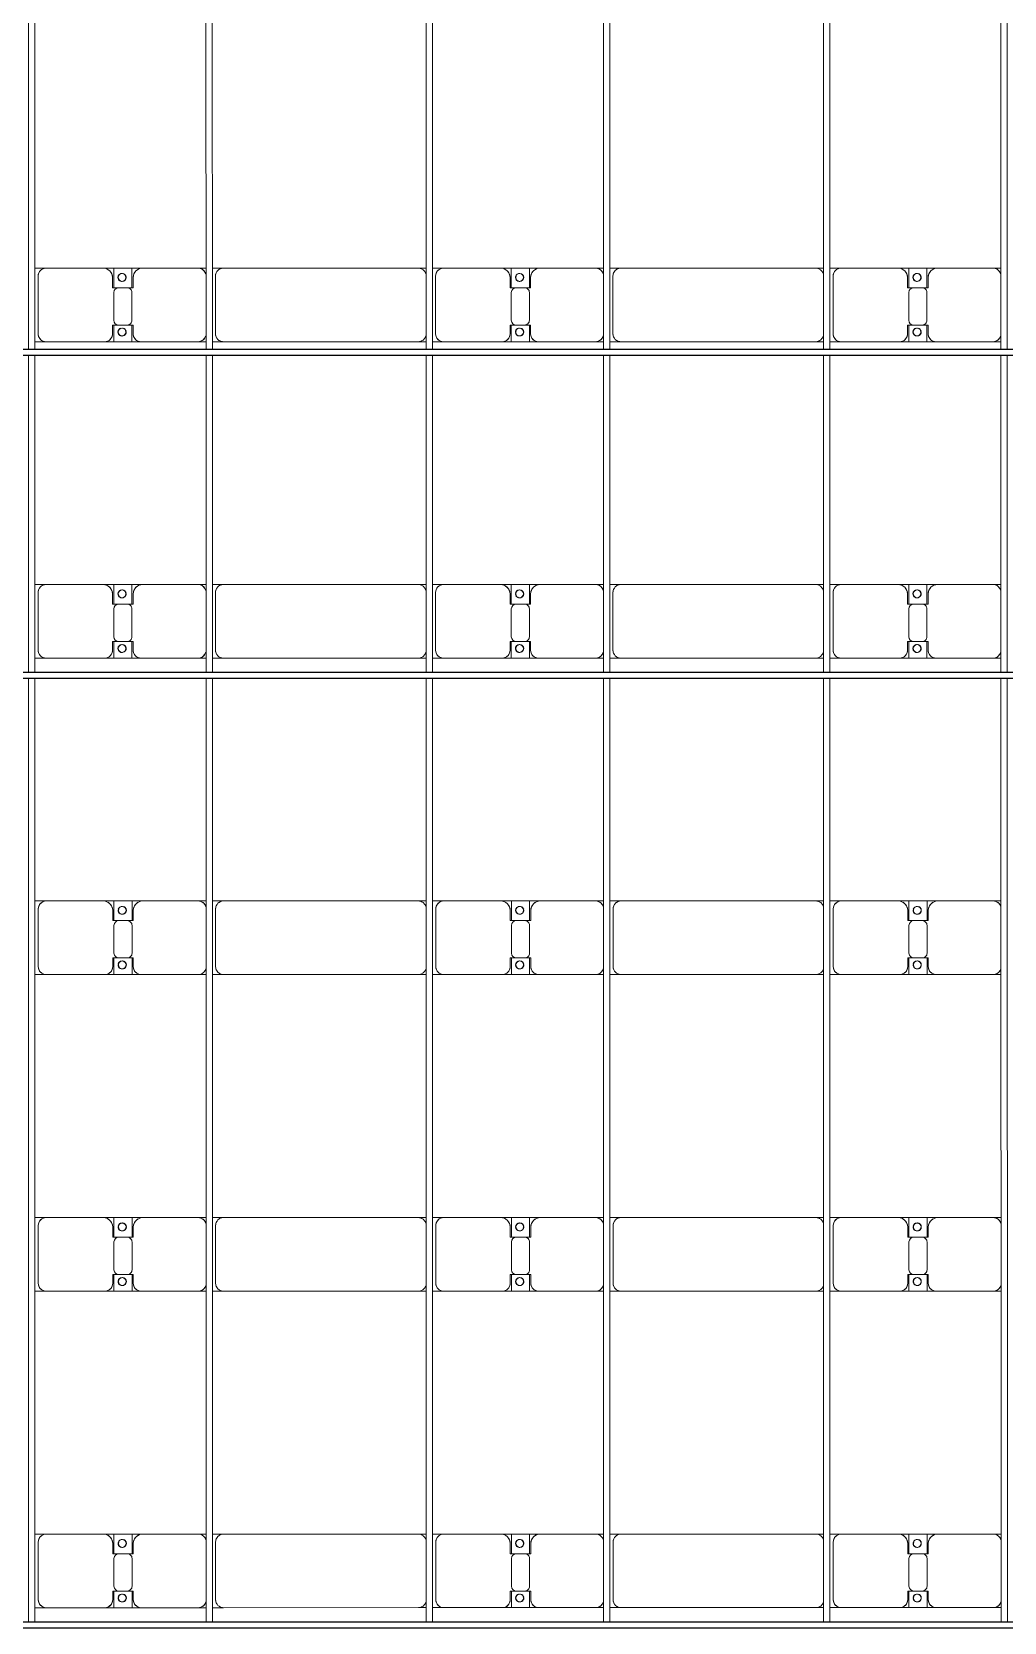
# Model space of a CAD drawing. Header units: millimetres. Extents: x -248177 to 167033, y 156986 to 268923.
# Drawn here: x -177513 to -171373, y 202419 to 212465 of the extents above; entities that cross this region are included whole.
import ezdxf

# ---------------------------------------------------------------- set-up
doc = ezdxf.new("R2010")
doc.units = ezdxf.units.MM
for name, color, linetype, lineweight in [('A-DETL-MBND', 5, 'Continuous', 9), ('A-GENM', 13, 'Continuous', 9), ('S-BEAM', 12, 'Continuous', 9)]:
    doc.layers.add(name, color=color, linetype=linetype, lineweight=lineweight)

# ---------------------------------------------------------------- blocks, each defined once
blk = doc.blocks.new('Dai phao do pin - DẢI PHAO ĐỠ PIN-V21-BỐ TRÍ KHUNG KẾT CẤU BÈ PIN 02')
at = {"layer": 'A-DETL-MBND', "color": 8}
for p, q in [((60940, 242), (61010, 242)), ((60940, 242), (61010, 242)), ((61370, 242), (61010, 242)), ((61370, 242), (61552, 242)), ((61552, 242), (61370, 242)), ((61438, 242), (61620, 242)), ((61438, 116), (61438, 242)), ((61620, 242), (61438, 242)), ((61552, 242), (61552, 116)), ((61970, 242), (61620, 242)), ((61970, 242), (62020, 242)), ((61970, 242), (62020, 242)), ((62060, 242), (62130, 242)), ((62060, 242), (62130, 242)), ((63360, 242), (62130, 242)), ((63360, 242), (63410, 242)), ((63360, 242), (63410, 242)), ((63450, 242), (63520, 242)), ((63450, 242), (63520, 242)), ((63880, 242), (63520, 242)), ((63880, 242), (64062, 242)), ((64062, 242), (63880, 242)), ((63948, 242), (64130, 242)), ((63948, 116), (63948, 242)), ((64130, 242), (63948, 242)), ((64062, 242), (64062, 116)), ((64480, 242), (64130, 242)), ((64480, 242), (64530, 242)), ((64480, 242), (64530, 242)), ((64570, 242), (64640, 242)), ((64570, 242), (64640, 242)), ((65870, 242), (64640, 242)), ((65870, 242), (65920, 242)), ((65870, 242), (65920, 242)), ((65960, 242), (66027, 242)), ((65960, 242), (66027, 242)), ((66390, 242), (66030, 242)), ((66390, 242), (66572, 242)), ((66572, 242), (66390, 242)), ((66458, 242), (66640, 242)), ((66458, 116), (66458, 242)), ((66640, 242), (66458, 242)), ((66572, 242), (66572, 116)), ((66990, 242), (66640, 242)), ((66990, 242), (67040, 242)), ((66990, 242), (67040, 242)), ((60960, 192), (60960, -173)), ((61430, 118), (61430, 182)), ((61522, 118), (61430, 118)), ((61560, 118), (61468, 118)), ((61560, 182), (61560, 118)), ((62080, 192), (62080, -173)), ((63470, 192), (63470, -173)), ((63940, 118), (63940, 182)), ((64032, 118), (63940, 118)), ((64070, 118), (63978, 118)), ((64070, 182), (64070, 118)), ((64590, 192), (64590, -173)), ((65980, 192), (65980, -173)), ((66450, 118), (66450, 182)), ((66542, 118), (66450, 118)), ((66580, 118), (66488, 118)), ((66580, 182), (66580, 118)), ((61438, 88), (61438, -88)), ((61552, -88), (61552, 88)), ((63948, 88), (63948, -88)), ((64062, -88), (64062, 88)), ((66458, 88), (66458, -88)), ((66572, -88), (66572, 88)), ((61430, -173), (61430, -118)), ((61430, -118), (61522, -118)), ((61438, -223), (61438, -116)), ((61468, -118), (61560, -118)), ((61552, -116), (61552, -223)), ((61560, -118), (61560, -173)), ((63940, -173), (63940, -118)), ((63940, -118), (64032, -118)), ((63948, -223), (63948, -116)), ((63978, -118), (64070, -118)), ((64062, -116), (64062, -223)), ((64070, -118), (64070, -173)), ((66450, -173), (66450, -118)), ((66450, -118), (66542, -118)), ((66458, -223), (66458, -116)), ((66488, -118), (66580, -118)), ((66572, -116), (66572, -223)), ((66580, -118), (66580, -173)), ((61010, -223), (60940, -223)), ((61010, -223), (60940, -223)), ((61010, -223), (61380, -223)), ((61552, -223), (61380, -223)), ((61380, -223), (61552, -223)), ((61610, -223), (61438, -223)), ((61438, -223), (61610, -223)), ((61610, -223), (61970, -223)), ((62020, -223), (61970, -223)), ((62020, -223), (61970, -223)), ((62130, -223), (62060, -223)), ((62130, -223), (62060, -223)), ((62130, -223), (63360, -223)), ((63410, -223), (63360, -223)), ((63410, -223), (63360, -223)), ((63520, -223), (63450, -223)), ((63520, -223), (63450, -223)), ((63520, -223), (63890, -223)), ((64062, -223), (63890, -223)), ((63890, -223), (64062, -223)), ((64120, -223), (63948, -223)), ((63948, -223), (64120, -223)), ((64120, -223), (64480, -223)), ((64530, -223), (64480, -223)), ((64530, -223), (64480, -223)), ((64640, -223), (64570, -223)), ((64640, -223), (64570, -223)), ((64640, -223), (65870, -223)), ((65920, -223), (65870, -223)), ((65920, -223), (65870, -223)), ((66027, -223), (65960, -223)), ((66027, -223), (65960, -223)), ((66030, -223), (66400, -223)), ((66572, -223), (66400, -223)), ((66400, -223), (66572, -223)), ((66630, -223), (66458, -223)), ((66458, -223), (66630, -223)), ((66630, -223), (66990, -223)), ((67040, -223), (66990, -223)), ((67040, -223), (66990, -223))]:
    blk.add_line(p, q, dxfattribs=at)
for centre, radius, start, end in [((61010, 192), 50, 90, 180), ((61010, 192), 50, 105, 180), ((61370, 182), 60, 0, 90), ((61370, 182), 60, 0, 60), ((61489, 183), 25, 360, 180), ((61489, 183), 25, 0, 165), ((61491, 183), 25, 0, 180), ((61491, 183), 25, 90, 180), ((61491, 183), 25, 15, 75), ((61620, 182), 60, 90, 180), ((61620, 182), 60, 120, 180), ((61970, 192), 50, 15, 90), ((61970, 192), 50, 15, 75), ((62130, 192), 50, 90, 180), ((62130, 192), 50, 150, 180), ((62130, 192), 50, 105, 135), ((63360, 192), 50, 15, 90), ((63360, 192), 50, 60, 90), ((63360, 192), 50, 15, 30), ((63520, 192), 50, 90, 180), ((63520, 192), 50, 105, 180), ((63880, 182), 60, 0, 90), ((63880, 182), 60, 0, 60), ((63999, 183), 25, 0, 180), ((63999, 183), 25, 0, 165), ((64001, 183), 25, 0, 180), ((64001, 183), 25, 90, 180), ((64001, 183), 25, 15, 75), ((64130, 182), 60, 90, 180), ((64130, 182), 60, 120, 180), ((64480, 192), 50, 15, 90), ((64480, 192), 50, 15, 75), ((64640, 192), 50, 90, 180), ((64640, 192), 50, 150, 180), ((64640, 192), 50, 105, 135), ((65870, 192), 50, 15, 90), ((65870, 192), 50, 60, 90), ((65870, 192), 50, 15, 30), ((66030, 192), 50, 90, 180), ((66030, 192), 50, 105, 180), ((66390, 182), 60, 0, 90), ((66390, 182), 60, 0, 60), ((66509, 183), 25, 0, 180), ((66509, 183), 25, 0, 165), ((66511, 183), 25, 0, 180), ((66511, 183), 25, 90, 180), ((66511, 183), 25, 15, 75), ((66640, 182), 60, 90, 180), ((66640, 182), 60, 120, 180), ((66990, 192), 50, 15, 90), ((66990, 192), 50, 15, 75), ((61468, 88), 30, 90, 180), ((61489, 183), 25, 180, 0), ((61491, 183), 25, 180, 360), ((61491, 183), 25, 180, 300), ((61489, 183), 25, 210, 0), ((61491, 183), 25, 330, 345), ((61522, 88), 30, 360, 90), ((63978, 88), 30, 90, 180), ((63999, 183), 25, 180, 360), ((64001, 183), 25, 180, 360), ((64001, 183), 25, 180, 300), ((63999, 183), 25, 210, 360), ((64001, 183), 25, 330, 345), ((64032, 88), 30, 360, 90), ((66488, 88), 30, 90, 180), ((66509, 183), 25, 180, 0), ((66511, 183), 25, 180, 0), ((66511, 183), 25, 180, 300), ((66509, 183), 25, 210, 0), ((66511, 183), 25, 330, 345), ((66542, 88), 30, 360, 90), ((61468, -88), 30, 180, 270), ((61522, -88), 30, 270, 0), ((63978, -88), 30, 180, 270), ((64032, -88), 30, 270, 0), ((66488, -88), 30, 180, 270), ((66542, -88), 30, 270, 0), ((61010, -173), 50, 180, 270), ((61010, -173), 50, 180, 255), ((61380, -173), 50, 270, 0), ((61380, -173), 50, 285, 360), ((61489, -162), 25, 0, 180), ((61489, -162), 25, 105, 165), ((61489, -162), 25, 180, 0), ((61489, -162), 25, 195, 0), ((61491, -162), 25, 0, 180), ((61491, -162), 25, 105, 180), ((61491, -162), 25, 180, 0), ((61491, -162), 25, 180, 270), ((61489, -162), 25, 0, 75), ((61491, -162), 25, 15, 75), ((61491, -162), 25, 285, 345), ((61610, -173), 50, 180, 270), ((61610, -173), 50, 180, 255), ((61970, -173), 50, 270, 345), ((61970, -173), 50, 285, 345), ((62130, -173), 50, 180, 270), ((62130, -173), 50, 180, 210), ((63360, -173), 50, 270, 345), ((63360, -173), 50, 330, 345), ((63520, -173), 50, 180, 270), ((63520, -173), 50, 180, 255), ((63890, -173), 50, 270, 0), ((63890, -173), 50, 285, 0), ((63999, -162), 25, 0, 180), ((63999, -162), 25, 105, 165), ((63999, -162), 25, 180, 360), ((63999, -162), 25, 195, 360), ((64001, -162), 25, 0, 180), ((64001, -162), 25, 105, 180), ((64001, -162), 25, 180, 0), ((64001, -162), 25, 180, 270), ((63999, -162), 25, 0, 75), ((64001, -162), 25, 15, 75), ((64001, -162), 25, 285, 345), ((64120, -173), 50, 180, 270), ((64120, -173), 50, 180, 255), ((64480, -173), 50, 270, 345), ((64480, -173), 50, 285, 345), ((64640, -173), 50, 180, 270), ((64640, -173), 50, 180, 210), ((65870, -173), 50, 270, 345), ((65870, -173), 50, 330, 345), ((66030, -173), 50, 180, 270), ((66030, -173), 50, 180, 255), ((66400, -173), 50, 270, 360), ((66400, -173), 50, 285, 360), ((66509, -162), 25, 0, 180), ((66509, -162), 25, 105, 165), ((66509, -162), 25, 180, 360), ((66509, -162), 25, 195, 0), ((66511, -162), 25, 0, 180), ((66511, -162), 25, 105, 180), ((66511, -162), 25, 180, 0), ((66511, -162), 25, 180, 270), ((66509, -162), 25, 0, 75), ((66511, -162), 25, 15, 75), ((66511, -162), 25, 285, 345), ((66630, -173), 50, 180, 270), ((66630, -173), 50, 180, 255), ((66990, -173), 50, 270, 345), ((66990, -173), 50, 285, 345), ((62130, -173), 50, 240, 270), ((63360, -173), 50, 285, 300), ((64640, -173), 50, 240, 270), ((65870, -173), 50, 285, 300)]:
    blk.add_arc(centre, radius, start, end, dxfattribs=at)
blk = doc.blocks.new('Dai phao do pin - DẢI PHAO ĐỠ PIN-V22-BỐ TRÍ KHUNG KẾT CẤU BÈ PIN 02')
at = {"layer": 'A-DETL-MBND', "color": 8}
for p, q in [((60940, 242), (61010, 242)), ((60940, 242), (61010, 242)), ((61370, 242), (61010, 242)), ((61370, 242), (61552, 242)), ((61552, 242), (61370, 242)), ((61438, 242), (61620, 242)), ((61438, 116), (61438, 242)), ((61620, 242), (61438, 242)), ((61552, 242), (61552, 116)), ((61970, 242), (61620, 242)), ((61970, 242), (62020, 242)), ((61970, 242), (62020, 242)), ((62060, 242), (62130, 242)), ((62060, 242), (62130, 242)), ((63360, 242), (62130, 242)), ((63360, 242), (63410, 242)), ((63360, 242), (63410, 242)), ((63450, 242), (63520, 242)), ((63450, 242), (63520, 242)), ((63880, 242), (63520, 242)), ((63880, 242), (64062, 242)), ((64062, 242), (63880, 242)), ((63948, 242), (64130, 242)), ((63948, 116), (63948, 242)), ((64130, 242), (63948, 242)), ((64062, 242), (64062, 116)), ((64480, 242), (64130, 242)), ((64480, 242), (64530, 242)), ((64480, 242), (64530, 242)), ((64570, 242), (64640, 242)), ((64570, 242), (64640, 242)), ((65870, 242), (64640, 242)), ((65870, 242), (65920, 242)), ((65870, 242), (65920, 242)), ((65960, 242), (66028, 242)), ((65960, 242), (66028, 242)), ((66390, 242), (66030, 242)), ((66390, 242), (66572, 242)), ((66572, 242), (66390, 242)), ((66458, 242), (66640, 242)), ((66458, 116), (66458, 242)), ((66640, 242), (66458, 242)), ((66572, 242), (66572, 116)), ((66990, 242), (66640, 242)), ((66990, 242), (67040, 242)), ((66990, 242), (67040, 242)), ((60960, 192), (60960, -173)), ((61430, 118), (61430, 182)), ((61522, 118), (61430, 118)), ((61560, 118), (61468, 118)), ((61560, 182), (61560, 118)), ((62080, 192), (62080, -173)), ((63470, 192), (63470, -173)), ((63940, 118), (63940, 182)), ((64032, 118), (63940, 118)), ((64070, 118), (63978, 118)), ((64070, 182), (64070, 118)), ((64590, 192), (64590, -173)), ((65980, 192), (65980, -173)), ((66450, 118), (66450, 182)), ((66542, 118), (66450, 118)), ((66580, 118), (66488, 118)), ((66580, 182), (66580, 118)), ((61438, 88), (61438, -88)), ((61552, -88), (61552, 88)), ((63948, 88), (63948, -88)), ((64062, -88), (64062, 88)), ((66458, 88), (66458, -88)), ((66572, -88), (66572, 88)), ((61430, -173), (61430, -118)), ((61430, -118), (61522, -118)), ((61438, -223), (61438, -116)), ((61468, -118), (61560, -118)), ((61552, -116), (61552, -223)), ((61560, -118), (61560, -173)), ((63940, -173), (63940, -118)), ((63940, -118), (64032, -118)), ((63948, -223), (63948, -116)), ((63978, -118), (64070, -118)), ((64062, -116), (64062, -223)), ((64070, -118), (64070, -173)), ((66450, -173), (66450, -118)), ((66450, -118), (66542, -118)), ((66458, -223), (66458, -116)), ((66488, -118), (66580, -118)), ((66572, -116), (66572, -223)), ((66580, -118), (66580, -173)), ((61010, -223), (60940, -223)), ((61010, -223), (60940, -223)), ((61010, -223), (61380, -223)), ((61552, -223), (61380, -223)), ((61380, -223), (61552, -223)), ((61610, -223), (61438, -223)), ((61438, -223), (61610, -223)), ((61610, -223), (61970, -223)), ((62020, -223), (61970, -223)), ((62020, -223), (61970, -223)), ((62130, -223), (62060, -223)), ((62130, -223), (62060, -223)), ((62130, -223), (63360, -223)), ((63410, -223), (63360, -223)), ((63410, -223), (63360, -223)), ((63520, -223), (63450, -223)), ((63520, -223), (63450, -223)), ((63520, -223), (63890, -223)), ((64062, -223), (63890, -223)), ((63890, -223), (64062, -223)), ((64120, -223), (63948, -223)), ((63948, -223), (64120, -223)), ((64120, -223), (64480, -223)), ((64530, -223), (64480, -223)), ((64530, -223), (64480, -223)), ((64640, -223), (64570, -223)), ((64640, -223), (64570, -223)), ((64640, -223), (65870, -223)), ((65920, -223), (65870, -223)), ((65920, -223), (65870, -223)), ((66028, -223), (65960, -223)), ((66028, -223), (65960, -223)), ((66030, -223), (66400, -223)), ((66572, -223), (66400, -223)), ((66400, -223), (66572, -223)), ((66630, -223), (66458, -223)), ((66458, -223), (66630, -223)), ((66630, -223), (66990, -223)), ((67040, -223), (66990, -223)), ((67040, -223), (66990, -223))]:
    blk.add_line(p, q, dxfattribs=at)
for centre, radius, start, end in [((61010, 192), 50, 90, 180), ((61010, 192), 50, 105, 180), ((61370, 182), 60, 0, 90), ((61370, 182), 60, 0, 60), ((61489, 183), 25, 360, 180), ((61489, 183), 25, 0, 165), ((61491, 183), 25, 0, 180), ((61491, 183), 25, 90, 180), ((61491, 183), 25, 15, 75), ((61620, 182), 60, 90, 180), ((61620, 182), 60, 120, 180), ((61970, 192), 50, 15, 90), ((61970, 192), 50, 15, 75), ((62130, 192), 50, 90, 180), ((62130, 192), 50, 150, 180), ((62130, 192), 50, 105, 135), ((63360, 192), 50, 15, 90), ((63360, 192), 50, 60, 90), ((63360, 192), 50, 15, 30), ((63520, 192), 50, 90, 180), ((63520, 192), 50, 105, 180), ((63880, 182), 60, 0, 90), ((63880, 182), 60, 0, 60), ((63999, 183), 25, 0, 180), ((63999, 183), 25, 0, 165), ((64001, 183), 25, 0, 180), ((64001, 183), 25, 90, 180), ((64001, 183), 25, 15, 75), ((64130, 182), 60, 90, 180), ((64130, 182), 60, 120, 180), ((64480, 192), 50, 15, 90), ((64480, 192), 50, 15, 75), ((64640, 192), 50, 90, 180), ((64640, 192), 50, 150, 180), ((64640, 192), 50, 105, 135), ((65870, 192), 50, 15, 90), ((65870, 192), 50, 60, 90), ((65870, 192), 50, 15, 30), ((66030, 192), 50, 90, 180), ((66030, 192), 50, 105, 180), ((66390, 182), 60, 0, 90), ((66390, 182), 60, 0, 60), ((66509, 183), 25, 0, 180), ((66509, 183), 25, 0, 165), ((66511, 183), 25, 0, 180), ((66511, 183), 25, 90, 180), ((66511, 183), 25, 15, 75), ((66640, 182), 60, 90, 180), ((66640, 182), 60, 120, 180), ((66990, 192), 50, 15, 90), ((66990, 192), 50, 15, 75), ((61468, 88), 30, 90, 180), ((61489, 183), 25, 180, 0), ((61491, 183), 25, 180, 360), ((61491, 183), 25, 180, 300), ((61489, 183), 25, 210, 0), ((61491, 183), 25, 330, 345), ((61522, 88), 30, 360, 90), ((63978, 88), 30, 90, 180), ((63999, 183), 25, 180, 360), ((64001, 183), 25, 180, 360), ((64001, 183), 25, 180, 300), ((63999, 183), 25, 210, 360), ((64001, 183), 25, 330, 345), ((64032, 88), 30, 360, 90), ((66488, 88), 30, 90, 180), ((66509, 183), 25, 180, 0), ((66511, 183), 25, 180, 0), ((66511, 183), 25, 180, 300), ((66509, 183), 25, 210, 0), ((66511, 183), 25, 330, 345), ((66542, 88), 30, 360, 90), ((61468, -88), 30, 180, 270), ((61522, -88), 30, 270, 0), ((63978, -88), 30, 180, 270), ((64032, -88), 30, 270, 0), ((66488, -88), 30, 180, 270), ((66542, -88), 30, 270, 0), ((61010, -173), 50, 180, 270), ((61010, -173), 50, 180, 255), ((61380, -173), 50, 270, 0), ((61380, -173), 50, 285, 360), ((61489, -162), 25, 0, 180), ((61489, -162), 25, 105, 165), ((61489, -162), 25, 180, 0), ((61489, -162), 25, 195, 0), ((61491, -162), 25, 0, 180), ((61491, -162), 25, 105, 180), ((61491, -162), 25, 180, 0), ((61491, -162), 25, 180, 270), ((61489, -162), 25, 0, 75), ((61491, -162), 25, 15, 75), ((61491, -162), 25, 285, 345), ((61610, -173), 50, 180, 270), ((61610, -173), 50, 180, 255), ((61970, -173), 50, 270, 345), ((61970, -173), 50, 285, 345), ((62130, -173), 50, 180, 270), ((62130, -173), 50, 180, 210), ((63360, -173), 50, 270, 345), ((63360, -173), 50, 330, 345), ((63520, -173), 50, 180, 270), ((63520, -173), 50, 180, 255), ((63890, -173), 50, 270, 0), ((63890, -173), 50, 285, 0), ((63999, -162), 25, 0, 180), ((63999, -162), 25, 105, 165), ((63999, -162), 25, 180, 360), ((63999, -162), 25, 195, 360), ((64001, -162), 25, 0, 180), ((64001, -162), 25, 105, 180), ((64001, -162), 25, 180, 0), ((64001, -162), 25, 180, 270), ((63999, -162), 25, 0, 75), ((64001, -162), 25, 15, 75), ((64001, -162), 25, 285, 345), ((64120, -173), 50, 180, 270), ((64120, -173), 50, 180, 255), ((64480, -173), 50, 270, 345), ((64480, -173), 50, 285, 345), ((64640, -173), 50, 180, 270), ((64640, -173), 50, 180, 210), ((65870, -173), 50, 270, 345), ((65870, -173), 50, 330, 345), ((66030, -173), 50, 180, 270), ((66030, -173), 50, 180, 255), ((66400, -173), 50, 270, 360), ((66400, -173), 50, 285, 360), ((66509, -162), 25, 0, 180), ((66509, -162), 25, 105, 165), ((66509, -162), 25, 180, 360), ((66509, -162), 25, 195, 0), ((66511, -162), 25, 0, 180), ((66511, -162), 25, 105, 180), ((66511, -162), 25, 180, 0), ((66511, -162), 25, 180, 270), ((66509, -162), 25, 0, 75), ((66511, -162), 25, 15, 75), ((66511, -162), 25, 285, 345), ((66630, -173), 50, 180, 270), ((66630, -173), 50, 180, 255), ((66990, -173), 50, 270, 345), ((66990, -173), 50, 285, 345), ((62130, -173), 50, 240, 270), ((63360, -173), 50, 285, 300), ((64640, -173), 50, 240, 270), ((65870, -173), 50, 285, 300)]:
    blk.add_arc(centre, radius, start, end, dxfattribs=at)
blk = doc.blocks.new('Dai phao do pin - DẢI PHAO ĐỠ PIN-V23-BỐ TRÍ KHUNG KẾT CẤU BÈ PIN 02')
at = {"layer": 'A-DETL-MBND', "color": 8}
for p, q in [((60940, 242), (61010, 242)), ((60940, 242), (61010, 242)), ((61370, 242), (61010, 242)), ((61370, 242), (61552, 242)), ((61552, 242), (61370, 242)), ((61438, 242), (61620, 242)), ((61438, 116), (61438, 242)), ((61620, 242), (61438, 242)), ((61552, 242), (61552, 116)), ((61970, 242), (61620, 242)), ((61970, 242), (62020, 242)), ((61970, 242), (62020, 242)), ((62060, 242), (62130, 242)), ((62060, 242), (62130, 242)), ((63360, 242), (62130, 242)), ((63360, 242), (63410, 242)), ((63360, 242), (63410, 242)), ((63450, 242), (63520, 242)), ((63450, 242), (63520, 242)), ((63880, 242), (63520, 242)), ((63880, 242), (64062, 242)), ((64062, 242), (63880, 242)), ((63948, 242), (64130, 242)), ((63948, 116), (63948, 242)), ((64130, 242), (63948, 242)), ((64062, 242), (64062, 116)), ((64480, 242), (64130, 242)), ((64480, 242), (64530, 242)), ((64480, 242), (64530, 242)), ((64570, 242), (64640, 242)), ((64570, 242), (64640, 242)), ((65870, 242), (64640, 242)), ((65870, 242), (65920, 242)), ((65870, 242), (65920, 242)), ((65960, 242), (66028, 242)), ((65960, 242), (66028, 242)), ((66390, 242), (66030, 242)), ((66390, 242), (66572, 242)), ((66572, 242), (66390, 242)), ((66458, 242), (66640, 242)), ((66458, 116), (66458, 242)), ((66640, 242), (66458, 242)), ((66572, 242), (66572, 116)), ((66990, 242), (66640, 242)), ((66990, 242), (67040, 242)), ((66990, 242), (67040, 242)), ((60960, 192), (60960, -173)), ((61430, 118), (61430, 182)), ((61522, 118), (61430, 118)), ((61560, 118), (61468, 118)), ((61560, 182), (61560, 118)), ((62080, 192), (62080, -173)), ((63470, 192), (63470, -173)), ((63940, 118), (63940, 182)), ((64032, 118), (63940, 118)), ((64070, 118), (63978, 118)), ((64070, 182), (64070, 118)), ((64590, 192), (64590, -173)), ((65980, 192), (65980, -173)), ((66450, 118), (66450, 182)), ((66542, 118), (66450, 118)), ((66580, 118), (66488, 118)), ((66580, 182), (66580, 118)), ((61438, 88), (61438, -88)), ((61552, -88), (61552, 88)), ((63948, 88), (63948, -88)), ((64062, -88), (64062, 88)), ((66458, 88), (66458, -88)), ((66572, -88), (66572, 88)), ((61430, -173), (61430, -118)), ((61430, -118), (61522, -118)), ((61438, -223), (61438, -116)), ((61468, -118), (61560, -118)), ((61552, -116), (61552, -223)), ((61560, -118), (61560, -173)), ((63940, -173), (63940, -118)), ((63940, -118), (64032, -118)), ((63948, -223), (63948, -116)), ((63978, -118), (64070, -118)), ((64062, -116), (64062, -223)), ((64070, -118), (64070, -173)), ((66450, -173), (66450, -118)), ((66450, -118), (66542, -118)), ((66458, -223), (66458, -116)), ((66488, -118), (66580, -118)), ((66572, -116), (66572, -223)), ((66580, -118), (66580, -173)), ((61010, -223), (60940, -223)), ((61010, -223), (60940, -223)), ((61010, -223), (61380, -223)), ((61552, -223), (61380, -223)), ((61380, -223), (61552, -223)), ((61610, -223), (61438, -223)), ((61438, -223), (61610, -223)), ((61610, -223), (61970, -223)), ((62020, -223), (61970, -223)), ((62020, -223), (61970, -223)), ((62130, -223), (62060, -223)), ((62130, -223), (62060, -223)), ((62130, -223), (63360, -223)), ((63410, -223), (63360, -223)), ((63410, -223), (63360, -223)), ((63520, -223), (63450, -223)), ((63520, -223), (63450, -223)), ((63520, -223), (63890, -223)), ((64062, -223), (63890, -223)), ((63890, -223), (64062, -223)), ((64120, -223), (63948, -223)), ((63948, -223), (64120, -223)), ((64120, -223), (64480, -223)), ((64530, -223), (64480, -223)), ((64530, -223), (64480, -223)), ((64640, -223), (64570, -223)), ((64640, -223), (64570, -223)), ((64640, -223), (65870, -223)), ((65920, -223), (65870, -223)), ((65920, -223), (65870, -223)), ((66028, -223), (65960, -223)), ((66028, -223), (65960, -223)), ((66030, -223), (66400, -223)), ((66572, -223), (66400, -223)), ((66400, -223), (66572, -223)), ((66630, -223), (66458, -223)), ((66458, -223), (66630, -223)), ((66630, -223), (66990, -223)), ((67040, -223), (66990, -223)), ((67040, -223), (66990, -223))]:
    blk.add_line(p, q, dxfattribs=at)
for centre, radius, start, end in [((61010, 192), 50, 90, 180), ((61010, 192), 50, 105, 180), ((61370, 182), 60, 0, 90), ((61370, 182), 60, 0, 60), ((61489, 183), 25, 360, 180), ((61489, 183), 25, 0, 165), ((61491, 183), 25, 0, 180), ((61491, 183), 25, 90, 180), ((61491, 183), 25, 15, 75), ((61620, 182), 60, 90, 180), ((61620, 182), 60, 120, 180), ((61970, 192), 50, 15, 90), ((61970, 192), 50, 15, 75), ((62130, 192), 50, 90, 180), ((62130, 192), 50, 150, 180), ((62130, 192), 50, 105, 135), ((63360, 192), 50, 15, 90), ((63360, 192), 50, 60, 90), ((63360, 192), 50, 15, 30), ((63520, 192), 50, 90, 180), ((63520, 192), 50, 105, 180), ((63880, 182), 60, 0, 90), ((63880, 182), 60, 0, 60), ((63999, 183), 25, 0, 180), ((63999, 183), 25, 0, 165), ((64001, 183), 25, 0, 180), ((64001, 183), 25, 90, 180), ((64001, 183), 25, 15, 75), ((64130, 182), 60, 90, 180), ((64130, 182), 60, 120, 180), ((64480, 192), 50, 15, 90), ((64480, 192), 50, 15, 75), ((64640, 192), 50, 90, 180), ((64640, 192), 50, 150, 180), ((64640, 192), 50, 105, 135), ((65870, 192), 50, 15, 90), ((65870, 192), 50, 60, 90), ((65870, 192), 50, 15, 30), ((66030, 192), 50, 90, 180), ((66030, 192), 50, 105, 180), ((66390, 182), 60, 0, 90), ((66390, 182), 60, 0, 60), ((66509, 183), 25, 0, 180), ((66509, 183), 25, 0, 165), ((66511, 183), 25, 0, 180), ((66511, 183), 25, 90, 180), ((66511, 183), 25, 15, 75), ((66640, 182), 60, 90, 180), ((66640, 182), 60, 120, 180), ((66990, 192), 50, 15, 90), ((66990, 192), 50, 15, 75), ((61468, 88), 30, 90, 180), ((61489, 183), 25, 180, 0), ((61491, 183), 25, 180, 360), ((61491, 183), 25, 180, 300), ((61489, 183), 25, 210, 0), ((61491, 183), 25, 330, 345), ((61522, 88), 30, 360, 90), ((63978, 88), 30, 90, 180), ((63999, 183), 25, 180, 360), ((64001, 183), 25, 180, 360), ((64001, 183), 25, 180, 300), ((63999, 183), 25, 210, 360), ((64001, 183), 25, 330, 345), ((64032, 88), 30, 360, 90), ((66488, 88), 30, 90, 180), ((66509, 183), 25, 180, 0), ((66511, 183), 25, 180, 0), ((66511, 183), 25, 180, 300), ((66509, 183), 25, 210, 0), ((66511, 183), 25, 330, 345), ((66542, 88), 30, 360, 90), ((61468, -88), 30, 180, 270), ((61522, -88), 30, 270, 0), ((63978, -88), 30, 180, 270), ((64032, -88), 30, 270, 0), ((66488, -88), 30, 180, 270), ((66542, -88), 30, 270, 0), ((61010, -173), 50, 180, 270), ((61010, -173), 50, 180, 255), ((61380, -173), 50, 270, 0), ((61380, -173), 50, 285, 360), ((61489, -162), 25, 0, 180), ((61489, -162), 25, 105, 165), ((61489, -162), 25, 180, 0), ((61489, -162), 25, 195, 0), ((61491, -162), 25, 0, 180), ((61491, -162), 25, 105, 180), ((61491, -162), 25, 180, 0), ((61491, -162), 25, 180, 270), ((61489, -162), 25, 0, 75), ((61491, -162), 25, 15, 75), ((61491, -162), 25, 285, 345), ((61610, -173), 50, 180, 270), ((61610, -173), 50, 180, 255), ((61970, -173), 50, 270, 345), ((61970, -173), 50, 285, 345), ((62130, -173), 50, 180, 270), ((62130, -173), 50, 180, 210), ((63360, -173), 50, 270, 345), ((63360, -173), 50, 330, 345), ((63520, -173), 50, 180, 270), ((63520, -173), 50, 180, 255), ((63890, -173), 50, 270, 0), ((63890, -173), 50, 285, 0), ((63999, -162), 25, 0, 180), ((63999, -162), 25, 105, 165), ((63999, -162), 25, 180, 360), ((63999, -162), 25, 195, 360), ((64001, -162), 25, 0, 180), ((64001, -162), 25, 105, 180), ((64001, -162), 25, 180, 0), ((64001, -162), 25, 180, 270), ((63999, -162), 25, 0, 75), ((64001, -162), 25, 15, 75), ((64001, -162), 25, 285, 345), ((64120, -173), 50, 180, 270), ((64120, -173), 50, 180, 255), ((64480, -173), 50, 270, 345), ((64480, -173), 50, 285, 345), ((64640, -173), 50, 180, 270), ((64640, -173), 50, 180, 210), ((65870, -173), 50, 270, 345), ((65870, -173), 50, 330, 345), ((66030, -173), 50, 180, 270), ((66030, -173), 50, 180, 255), ((66400, -173), 50, 270, 360), ((66400, -173), 50, 285, 360), ((66509, -162), 25, 0, 180), ((66509, -162), 25, 105, 165), ((66509, -162), 25, 180, 360), ((66509, -162), 25, 195, 0), ((66511, -162), 25, 0, 180), ((66511, -162), 25, 105, 180), ((66511, -162), 25, 180, 0), ((66511, -162), 25, 180, 270), ((66509, -162), 25, 0, 75), ((66511, -162), 25, 15, 75), ((66511, -162), 25, 285, 345), ((66630, -173), 50, 180, 270), ((66630, -173), 50, 180, 255), ((66990, -173), 50, 270, 345), ((66990, -173), 50, 285, 345), ((62130, -173), 50, 240, 270), ((63360, -173), 50, 285, 300), ((64640, -173), 50, 240, 270), ((65870, -173), 50, 285, 300)]:
    blk.add_arc(centre, radius, start, end, dxfattribs=at)
blk = doc.blocks.new('Dai phao do pin - DẢI PHAO ĐỠ PIN-V24-BỐ TRÍ KHUNG KẾT CẤU BÈ PIN 02')
at = {"layer": 'A-DETL-MBND', "color": 8}
for p, q in [((60940, 242), (61010, 242)), ((60940, 242), (61010, 242)), ((61370, 242), (61010, 242)), ((61370, 242), (61552, 242)), ((61552, 242), (61370, 242)), ((61438, 242), (61620, 242)), ((61438, 116), (61438, 242)), ((61620, 242), (61438, 242)), ((61552, 242), (61552, 116)), ((61970, 242), (61620, 242)), ((61970, 242), (62020, 242)), ((61970, 242), (62020, 242)), ((62060, 242), (62130, 242)), ((62060, 242), (62130, 242)), ((63360, 242), (62130, 242)), ((63360, 242), (63410, 242)), ((63360, 242), (63410, 242)), ((63450, 242), (63520, 242)), ((63450, 242), (63520, 242)), ((63880, 242), (63520, 242)), ((63880, 242), (64062, 242)), ((64062, 242), (63880, 242)), ((63948, 242), (64130, 242)), ((63948, 116), (63948, 242)), ((64130, 242), (63948, 242)), ((64062, 242), (64062, 116)), ((64480, 242), (64130, 242)), ((64480, 242), (64530, 242)), ((64480, 242), (64530, 242)), ((64570, 242), (64640, 242)), ((64570, 242), (64640, 242)), ((65870, 242), (64640, 242)), ((65870, 242), (65920, 242)), ((65870, 242), (65920, 242)), ((65960, 242), (66028, 242)), ((65960, 242), (66028, 242)), ((66390, 242), (66030, 242)), ((66390, 242), (66572, 242)), ((66572, 242), (66390, 242)), ((66458, 242), (66640, 242)), ((66458, 116), (66458, 242)), ((66640, 242), (66458, 242)), ((66572, 242), (66572, 116)), ((66990, 242), (66640, 242)), ((66990, 242), (67040, 242)), ((66990, 242), (67040, 242)), ((60960, 192), (60960, -173)), ((61430, 118), (61430, 182)), ((61522, 118), (61430, 118)), ((61560, 118), (61468, 118)), ((61560, 182), (61560, 118)), ((62080, 192), (62080, -173)), ((63470, 192), (63470, -173)), ((63940, 118), (63940, 182)), ((64032, 118), (63940, 118)), ((64070, 118), (63978, 118)), ((64070, 182), (64070, 118)), ((64590, 192), (64590, -173)), ((65980, 192), (65980, -173)), ((66450, 118), (66450, 182)), ((66542, 118), (66450, 118)), ((66580, 118), (66488, 118)), ((66580, 182), (66580, 118)), ((61438, 88), (61438, -88)), ((61552, -88), (61552, 88)), ((63948, 88), (63948, -88)), ((64062, -88), (64062, 88)), ((66458, 88), (66458, -88)), ((66572, -88), (66572, 88)), ((61430, -173), (61430, -118)), ((61430, -118), (61522, -118)), ((61438, -223), (61438, -116)), ((61468, -118), (61560, -118)), ((61552, -116), (61552, -223)), ((61560, -118), (61560, -173)), ((63940, -173), (63940, -118)), ((63940, -118), (64032, -118)), ((63948, -223), (63948, -116)), ((63978, -118), (64070, -118)), ((64062, -116), (64062, -223)), ((64070, -118), (64070, -173)), ((66450, -173), (66450, -118)), ((66450, -118), (66542, -118)), ((66458, -223), (66458, -116)), ((66488, -118), (66580, -118)), ((66572, -116), (66572, -223)), ((66580, -118), (66580, -173)), ((61010, -223), (60940, -223)), ((61010, -223), (60940, -223)), ((61010, -223), (61380, -223)), ((61552, -223), (61380, -223)), ((61380, -223), (61552, -223)), ((61610, -223), (61438, -223)), ((61438, -223), (61610, -223)), ((61610, -223), (61970, -223)), ((62020, -223), (61970, -223)), ((62020, -223), (61970, -223)), ((62130, -223), (62060, -223)), ((62130, -223), (62060, -223)), ((62130, -223), (63360, -223)), ((63410, -223), (63360, -223)), ((63410, -223), (63360, -223)), ((63520, -223), (63450, -223)), ((63520, -223), (63450, -223)), ((63520, -223), (63890, -223)), ((64062, -223), (63890, -223)), ((63890, -223), (64062, -223)), ((64120, -223), (63948, -223)), ((63948, -223), (64120, -223)), ((64120, -223), (64480, -223)), ((64530, -223), (64480, -223)), ((64530, -223), (64480, -223)), ((64640, -223), (64570, -223)), ((64640, -223), (64570, -223)), ((64640, -223), (65870, -223)), ((65920, -223), (65870, -223)), ((65920, -223), (65870, -223)), ((66028, -223), (65960, -223)), ((66028, -223), (65960, -223)), ((66030, -223), (66400, -223)), ((66572, -223), (66400, -223)), ((66400, -223), (66572, -223)), ((66630, -223), (66458, -223)), ((66458, -223), (66630, -223)), ((66630, -223), (66990, -223)), ((67040, -223), (66990, -223)), ((67040, -223), (66990, -223))]:
    blk.add_line(p, q, dxfattribs=at)
for centre, radius, start, end in [((61010, 192), 50, 90, 180), ((61010, 192), 50, 105, 180), ((61370, 182), 60, 0, 90), ((61370, 182), 60, 0, 60), ((61489, 183), 25, 360, 180), ((61489, 183), 25, 0, 165), ((61491, 183), 25, 0, 180), ((61491, 183), 25, 90, 180), ((61491, 183), 25, 15, 75), ((61620, 182), 60, 90, 180), ((61620, 182), 60, 120, 180), ((61970, 192), 50, 15, 90), ((61970, 192), 50, 15, 75), ((62130, 192), 50, 90, 180), ((62130, 192), 50, 150, 180), ((62130, 192), 50, 105, 135), ((63360, 192), 50, 15, 90), ((63360, 192), 50, 60, 90), ((63360, 192), 50, 15, 30), ((63520, 192), 50, 90, 180), ((63520, 192), 50, 105, 180), ((63880, 182), 60, 0, 90), ((63880, 182), 60, 0, 60), ((63999, 183), 25, 0, 180), ((63999, 183), 25, 0, 165), ((64001, 183), 25, 0, 180), ((64001, 183), 25, 90, 180), ((64001, 183), 25, 15, 75), ((64130, 182), 60, 90, 180), ((64130, 182), 60, 120, 180), ((64480, 192), 50, 15, 90), ((64480, 192), 50, 15, 75), ((64640, 192), 50, 90, 180), ((64640, 192), 50, 150, 180), ((64640, 192), 50, 105, 135), ((65870, 192), 50, 15, 90), ((65870, 192), 50, 60, 90), ((65870, 192), 50, 15, 30), ((66030, 192), 50, 90, 180), ((66030, 192), 50, 105, 180), ((66390, 182), 60, 0, 90), ((66390, 182), 60, 0, 60), ((66509, 183), 25, 0, 180), ((66509, 183), 25, 0, 165), ((66511, 183), 25, 0, 180), ((66511, 183), 25, 90, 180), ((66511, 183), 25, 15, 75), ((66640, 182), 60, 90, 180), ((66640, 182), 60, 120, 180), ((66990, 192), 50, 15, 90), ((66990, 192), 50, 15, 75), ((61468, 88), 30, 90, 180), ((61489, 183), 25, 180, 0), ((61491, 183), 25, 180, 360), ((61491, 183), 25, 180, 300), ((61489, 183), 25, 210, 0), ((61491, 183), 25, 330, 345), ((61522, 88), 30, 360, 90), ((63978, 88), 30, 90, 180), ((63999, 183), 25, 180, 360), ((64001, 183), 25, 180, 360), ((64001, 183), 25, 180, 300), ((63999, 183), 25, 210, 360), ((64001, 183), 25, 330, 345), ((64032, 88), 30, 360, 90), ((66488, 88), 30, 90, 180), ((66509, 183), 25, 180, 0), ((66511, 183), 25, 180, 0), ((66511, 183), 25, 180, 300), ((66509, 183), 25, 210, 0), ((66511, 183), 25, 330, 345), ((66542, 88), 30, 360, 90), ((61468, -88), 30, 180, 270), ((61522, -88), 30, 270, 0), ((63978, -88), 30, 180, 270), ((64032, -88), 30, 270, 0), ((66488, -88), 30, 180, 270), ((66542, -88), 30, 270, 0), ((61010, -173), 50, 180, 270), ((61010, -173), 50, 180, 255), ((61380, -173), 50, 270, 0), ((61380, -173), 50, 285, 360), ((61489, -162), 25, 0, 180), ((61489, -162), 25, 105, 165), ((61489, -162), 25, 180, 0), ((61489, -162), 25, 195, 0), ((61491, -162), 25, 0, 180), ((61491, -162), 25, 105, 180), ((61491, -162), 25, 180, 0), ((61491, -162), 25, 180, 270), ((61489, -162), 25, 0, 75), ((61491, -162), 25, 15, 75), ((61491, -162), 25, 285, 345), ((61610, -173), 50, 180, 270), ((61610, -173), 50, 180, 255), ((61970, -173), 50, 270, 345), ((61970, -173), 50, 285, 345), ((62130, -173), 50, 180, 270), ((62130, -173), 50, 180, 210), ((63360, -173), 50, 270, 345), ((63360, -173), 50, 330, 345), ((63520, -173), 50, 180, 270), ((63520, -173), 50, 180, 255), ((63890, -173), 50, 270, 0), ((63890, -173), 50, 285, 0), ((63999, -162), 25, 0, 180), ((63999, -162), 25, 105, 165), ((63999, -162), 25, 180, 360), ((63999, -162), 25, 195, 360), ((64001, -162), 25, 0, 180), ((64001, -162), 25, 105, 180), ((64001, -162), 25, 180, 0), ((64001, -162), 25, 180, 270), ((63999, -162), 25, 0, 75), ((64001, -162), 25, 15, 75), ((64001, -162), 25, 285, 345), ((64120, -173), 50, 180, 270), ((64120, -173), 50, 180, 255), ((64480, -173), 50, 270, 345), ((64480, -173), 50, 285, 345), ((64640, -173), 50, 180, 270), ((64640, -173), 50, 180, 210), ((65870, -173), 50, 270, 345), ((65870, -173), 50, 330, 345), ((66030, -173), 50, 180, 270), ((66030, -173), 50, 180, 255), ((66400, -173), 50, 270, 360), ((66400, -173), 50, 285, 360), ((66509, -162), 25, 0, 180), ((66509, -162), 25, 105, 165), ((66509, -162), 25, 180, 360), ((66509, -162), 25, 195, 0), ((66511, -162), 25, 0, 180), ((66511, -162), 25, 105, 180), ((66511, -162), 25, 180, 0), ((66511, -162), 25, 180, 270), ((66509, -162), 25, 0, 75), ((66511, -162), 25, 15, 75), ((66511, -162), 25, 285, 345), ((66630, -173), 50, 180, 270), ((66630, -173), 50, 180, 255), ((66990, -173), 50, 270, 345), ((66990, -173), 50, 285, 345), ((62130, -173), 50, 240, 270), ((63360, -173), 50, 285, 300), ((64640, -173), 50, 240, 270), ((65870, -173), 50, 285, 300)]:
    blk.add_arc(centre, radius, start, end, dxfattribs=at)
blk = doc.blocks.new('Dai phao do pin - DẢI PHAO ĐỠ PIN-V25-BỐ TRÍ KHUNG KẾT CẤU BÈ PIN 02')
at = {"layer": 'A-DETL-MBND', "color": 8}
for p, q in [((60940, 242), (61010, 242)), ((60940, 242), (61010, 242)), ((61370, 242), (61010, 242)), ((61370, 242), (61552, 242)), ((61552, 242), (61370, 242)), ((61438, 242), (61620, 242)), ((61438, 116), (61438, 242)), ((61620, 242), (61438, 242)), ((61552, 242), (61552, 116)), ((61970, 242), (61620, 242)), ((61970, 242), (62020, 242)), ((61970, 242), (62020, 242)), ((62060, 242), (62130, 242)), ((62060, 242), (62130, 242)), ((63360, 242), (62130, 242)), ((63360, 242), (63410, 242)), ((63360, 242), (63410, 242)), ((63450, 242), (63520, 242)), ((63450, 242), (63520, 242)), ((63880, 242), (63520, 242)), ((63880, 242), (64062, 242)), ((64062, 242), (63880, 242)), ((63948, 242), (64130, 242)), ((63948, 116), (63948, 242)), ((64130, 242), (63948, 242)), ((64062, 242), (64062, 116)), ((64480, 242), (64130, 242)), ((64480, 242), (64530, 242)), ((64480, 242), (64530, 242)), ((64570, 242), (64640, 242)), ((64570, 242), (64640, 242)), ((65870, 242), (64640, 242)), ((65870, 242), (65920, 242)), ((65870, 242), (65920, 242)), ((65960, 242), (66028, 242)), ((65960, 242), (66028, 242)), ((66390, 242), (66030, 242)), ((66390, 242), (66572, 242)), ((66572, 242), (66390, 242)), ((66458, 242), (66640, 242)), ((66458, 116), (66458, 242)), ((66640, 242), (66458, 242)), ((66572, 242), (66572, 116)), ((66990, 242), (66640, 242)), ((66990, 242), (67040, 242)), ((66990, 242), (67040, 242)), ((60960, 192), (60960, -173)), ((61430, 118), (61430, 182)), ((61522, 118), (61430, 118)), ((61560, 118), (61468, 118)), ((61560, 182), (61560, 118)), ((62080, 192), (62080, -173)), ((63470, 192), (63470, -173)), ((63940, 118), (63940, 182)), ((64032, 118), (63940, 118)), ((64070, 118), (63978, 118)), ((64070, 182), (64070, 118)), ((64590, 192), (64590, -173)), ((65980, 192), (65980, -173)), ((66450, 118), (66450, 182)), ((66542, 118), (66450, 118)), ((66580, 118), (66488, 118)), ((66580, 182), (66580, 118)), ((61438, 88), (61438, -88)), ((61552, -88), (61552, 88)), ((63948, 88), (63948, -88)), ((64062, -88), (64062, 88)), ((66458, 88), (66458, -88)), ((66572, -88), (66572, 88)), ((61430, -173), (61430, -118)), ((61430, -118), (61522, -118)), ((61438, -223), (61438, -116)), ((61468, -118), (61560, -118)), ((61552, -116), (61552, -223)), ((61560, -118), (61560, -173)), ((63940, -173), (63940, -118)), ((63940, -118), (64032, -118)), ((63948, -223), (63948, -116)), ((63978, -118), (64070, -118)), ((64062, -116), (64062, -223)), ((64070, -118), (64070, -173)), ((66450, -173), (66450, -118)), ((66450, -118), (66542, -118)), ((66458, -223), (66458, -116)), ((66488, -118), (66580, -118)), ((66572, -116), (66572, -223)), ((66580, -118), (66580, -173)), ((61010, -223), (60940, -223)), ((61010, -223), (60940, -223)), ((61010, -223), (61380, -223)), ((61552, -223), (61380, -223)), ((61380, -223), (61552, -223)), ((61610, -223), (61438, -223)), ((61438, -223), (61610, -223)), ((61610, -223), (61970, -223)), ((62020, -223), (61970, -223)), ((62020, -223), (61970, -223)), ((62130, -223), (62060, -223)), ((62130, -223), (62060, -223)), ((62130, -223), (63360, -223)), ((63410, -223), (63360, -223)), ((63410, -223), (63360, -223)), ((63520, -223), (63450, -223)), ((63520, -223), (63450, -223)), ((63520, -223), (63890, -223)), ((64062, -223), (63890, -223)), ((63890, -223), (64062, -223)), ((64120, -223), (63948, -223)), ((63948, -223), (64120, -223)), ((64120, -223), (64480, -223)), ((64530, -223), (64480, -223)), ((64530, -223), (64480, -223)), ((64640, -223), (64570, -223)), ((64640, -223), (64570, -223)), ((64640, -223), (65870, -223)), ((65920, -223), (65870, -223)), ((65920, -223), (65870, -223)), ((66028, -223), (65960, -223)), ((66028, -223), (65960, -223)), ((66030, -223), (66400, -223)), ((66572, -223), (66400, -223)), ((66400, -223), (66572, -223)), ((66630, -223), (66458, -223)), ((66458, -223), (66630, -223)), ((66630, -223), (66990, -223)), ((67040, -223), (66990, -223)), ((67040, -223), (66990, -223))]:
    blk.add_line(p, q, dxfattribs=at)
for centre, radius, start, end in [((61010, 192), 50, 90, 180), ((61010, 192), 50, 105, 180), ((61370, 182), 60, 0, 90), ((61370, 182), 60, 0, 60), ((61489, 183), 25, 360, 180), ((61489, 183), 25, 0, 165), ((61491, 183), 25, 0, 180), ((61491, 183), 25, 90, 180), ((61491, 183), 25, 15, 75), ((61620, 182), 60, 90, 180), ((61620, 182), 60, 120, 180), ((61970, 192), 50, 15, 90), ((61970, 192), 50, 15, 75), ((62130, 192), 50, 90, 180), ((62130, 192), 50, 150, 180), ((62130, 192), 50, 105, 135), ((63360, 192), 50, 15, 90), ((63360, 192), 50, 60, 90), ((63360, 192), 50, 15, 30), ((63520, 192), 50, 90, 180), ((63520, 192), 50, 105, 180), ((63880, 182), 60, 0, 90), ((63880, 182), 60, 0, 60), ((63999, 183), 25, 0, 180), ((63999, 183), 25, 0, 165), ((64001, 183), 25, 0, 180), ((64001, 183), 25, 90, 180), ((64001, 183), 25, 15, 75), ((64130, 182), 60, 90, 180), ((64130, 182), 60, 120, 180), ((64480, 192), 50, 15, 90), ((64480, 192), 50, 15, 75), ((64640, 192), 50, 90, 180), ((64640, 192), 50, 150, 180), ((64640, 192), 50, 105, 135), ((65870, 192), 50, 15, 90), ((65870, 192), 50, 60, 90), ((65870, 192), 50, 15, 30), ((66030, 192), 50, 90, 180), ((66030, 192), 50, 105, 180), ((66390, 182), 60, 0, 90), ((66390, 182), 60, 0, 60), ((66509, 183), 25, 0, 180), ((66509, 183), 25, 0, 165), ((66511, 183), 25, 0, 180), ((66511, 183), 25, 90, 180), ((66511, 183), 25, 15, 75), ((66640, 182), 60, 90, 180), ((66640, 182), 60, 120, 180), ((66990, 192), 50, 15, 90), ((66990, 192), 50, 15, 75), ((61468, 88), 30, 90, 180), ((61489, 183), 25, 180, 0), ((61491, 183), 25, 180, 360), ((61491, 183), 25, 180, 300), ((61489, 183), 25, 210, 0), ((61491, 183), 25, 330, 345), ((61522, 88), 30, 360, 90), ((63978, 88), 30, 90, 180), ((63999, 183), 25, 180, 360), ((64001, 183), 25, 180, 360), ((64001, 183), 25, 180, 300), ((63999, 183), 25, 210, 360), ((64001, 183), 25, 330, 345), ((64032, 88), 30, 360, 90), ((66488, 88), 30, 90, 180), ((66509, 183), 25, 180, 0), ((66511, 183), 25, 180, 0), ((66511, 183), 25, 180, 300), ((66509, 183), 25, 210, 0), ((66511, 183), 25, 330, 345), ((66542, 88), 30, 360, 90), ((61468, -88), 30, 180, 270), ((61522, -88), 30, 270, 0), ((63978, -88), 30, 180, 270), ((64032, -88), 30, 270, 0), ((66488, -88), 30, 180, 270), ((66542, -88), 30, 270, 0), ((61010, -173), 50, 180, 270), ((61010, -173), 50, 180, 255), ((61380, -173), 50, 270, 0), ((61380, -173), 50, 285, 360), ((61489, -162), 25, 0, 180), ((61489, -162), 25, 105, 165), ((61489, -162), 25, 180, 0), ((61489, -162), 25, 195, 0), ((61491, -162), 25, 0, 180), ((61491, -162), 25, 105, 180), ((61491, -162), 25, 180, 0), ((61491, -162), 25, 180, 270), ((61489, -162), 25, 0, 75), ((61491, -162), 25, 15, 75), ((61491, -162), 25, 285, 345), ((61610, -173), 50, 180, 270), ((61610, -173), 50, 180, 255), ((61970, -173), 50, 270, 345), ((61970, -173), 50, 285, 345), ((62130, -173), 50, 180, 270), ((62130, -173), 50, 180, 210), ((63360, -173), 50, 270, 345), ((63360, -173), 50, 330, 345), ((63520, -173), 50, 180, 270), ((63520, -173), 50, 180, 255), ((63890, -173), 50, 270, 0), ((63890, -173), 50, 285, 0), ((63999, -162), 25, 0, 180), ((63999, -162), 25, 105, 165), ((63999, -162), 25, 180, 360), ((63999, -162), 25, 195, 360), ((64001, -162), 25, 0, 180), ((64001, -162), 25, 105, 180), ((64001, -162), 25, 180, 0), ((64001, -162), 25, 180, 270), ((63999, -162), 25, 0, 75), ((64001, -162), 25, 15, 75), ((64001, -162), 25, 285, 345), ((64120, -173), 50, 180, 270), ((64120, -173), 50, 180, 255), ((64480, -173), 50, 270, 345), ((64480, -173), 50, 285, 345), ((64640, -173), 50, 180, 270), ((64640, -173), 50, 180, 210), ((65870, -173), 50, 270, 345), ((65870, -173), 50, 330, 345), ((66030, -173), 50, 180, 270), ((66030, -173), 50, 180, 255), ((66400, -173), 50, 270, 360), ((66400, -173), 50, 285, 360), ((66509, -162), 25, 0, 180), ((66509, -162), 25, 105, 165), ((66509, -162), 25, 180, 360), ((66509, -162), 25, 195, 0), ((66511, -162), 25, 0, 180), ((66511, -162), 25, 105, 180), ((66511, -162), 25, 180, 0), ((66511, -162), 25, 180, 270), ((66509, -162), 25, 0, 75), ((66511, -162), 25, 15, 75), ((66511, -162), 25, 285, 345), ((66630, -173), 50, 180, 270), ((66630, -173), 50, 180, 255), ((66990, -173), 50, 270, 345), ((66990, -173), 50, 285, 345), ((62130, -173), 50, 240, 270), ((63360, -173), 50, 285, 300), ((64640, -173), 50, 240, 270), ((65870, -173), 50, 285, 300)]:
    blk.add_arc(centre, radius, start, end, dxfattribs=at)
blk = doc.blocks.new('Dầm C52 - Dầm C52-24593-BỐ TRÍ KHUNG KẾT CẤU BÈ PIN 02')
at = {"layer": 'S-BEAM', "color": 1}
for p, q in [((-10178, 20), (-4218, 20)), ((-4178, 20), (-2178, 20)), ((-2138, 20), (3822, 20)), ((-4218, -20), (-10178, -20)), ((-2178, -20), (-4178, -20)), ((3822, -20), (-2138, -20))]:
    blk.add_line(p, q, dxfattribs=at)
blk = doc.blocks.new('Dầm C52 - Hộp 40x60-16517-BỐ TRÍ KHUNG KẾT CẤU BÈ PIN 02')
at = {"layer": 'S-BEAM', "color": 3, "lineweight": 25}
for p, q in [((-109999, 20), (109999, 20)), ((109999, -20), (-109999, -20))]:
    blk.add_line(p, q, dxfattribs=at)
blk = doc.blocks.new('HOBANMONG_BEPIN 2_rvt-1-BỐ TRÍ KHUNG KẾT CẤU BÈ PIN 02')
at = {"layer": 'A-GENM', "lineweight": 9, "rotation": 0.0007586094741477002}
for name, p in [('Dai phao do pin - DẢI PHAO ĐỠ PIN-V25-BỐ TRÍ KHUNG KẾT CẤU BÈ PIN 02', (-238433, 210730)), ('Dai phao do pin - DẢI PHAO ĐỠ PIN-V24-BỐ TRÍ KHUNG KẾT CẤU BÈ PIN 02', (-238433, 208731)), ('Dai phao do pin - DẢI PHAO ĐỠ PIN-V23-BỐ TRÍ KHUNG KẾT CẤU BÈ PIN 02', (-238432, 206732)), ('Dai phao do pin - DẢI PHAO ĐỠ PIN-V22-BỐ TRÍ KHUNG KẾT CẤU BÈ PIN 02', (-238432, 204732)), ('Dai phao do pin - DẢI PHAO ĐỠ PIN-V21-BỐ TRÍ KHUNG KẾT CẤU BÈ PIN 02', (-238432, 202733))]:
    blk.add_blockref(name, p, dxfattribs=at)
at = {"layer": 'S-BEAM', "lineweight": 9}
for name, p, rotation in [('Dầm C52 - Dầm C52-24593-BỐ TRÍ KHUNG KẾT CẤU BÈ PIN 02', (-177513, 212598), 90.00075860989138), ('Dầm C52 - Dầm C52-24593-BỐ TRÍ KHUNG KẾT CẤU BÈ PIN 02', (-176393, 212598), 90.00075860989138), ('Dầm C52 - Dầm C52-24593-BỐ TRÍ KHUNG KẾT CẤU BÈ PIN 02', (-175003, 212598), 90.00075860989138), ('Dầm C52 - Dầm C52-24593-BỐ TRÍ KHUNG KẾT CẤU BÈ PIN 02', (-173883, 212598), 90.00075860989138), ('Dầm C52 - Dầm C52-24593-BỐ TRÍ KHUNG KẾT CẤU BÈ PIN 02', (-172493, 212598), 90.00075860989138), ('Dầm C52 - Dầm C52-24593-BỐ TRÍ KHUNG KẾT CẤU BÈ PIN 02', (-171373, 212598), 90.00075860989138), ('Dầm C52 - Hộp 40x60-16517-BỐ TRÍ KHUNG KẾT CẤU BÈ PIN 02', (-131155, 210441), 0.0007586094741477002), ('Dầm C52 - Hộp 40x60-16517-BỐ TRÍ KHUNG KẾT CẤU BÈ PIN 02', (-131155, 208401), 0.0007586094741477002), ('Dầm C52 - Hộp 40x60-16517-BỐ TRÍ KHUNG KẾT CẤU BÈ PIN 02', (-131155, 202401), 0.0007586094741477002)]:
    blk.add_blockref(name, p, dxfattribs=dict(at, rotation=rotation))

msp = doc.modelspace()

# ---------------------------------------------------------------- block references
at = {"lineweight": 5}
msp.add_blockref('HOBANMONG_BEPIN 2_rvt-1-BỐ TRÍ KHUNG KẾT CẤU BÈ PIN 02', (0, 0), dxfattribs=at)

doc.saveas('drawing.dxf')
